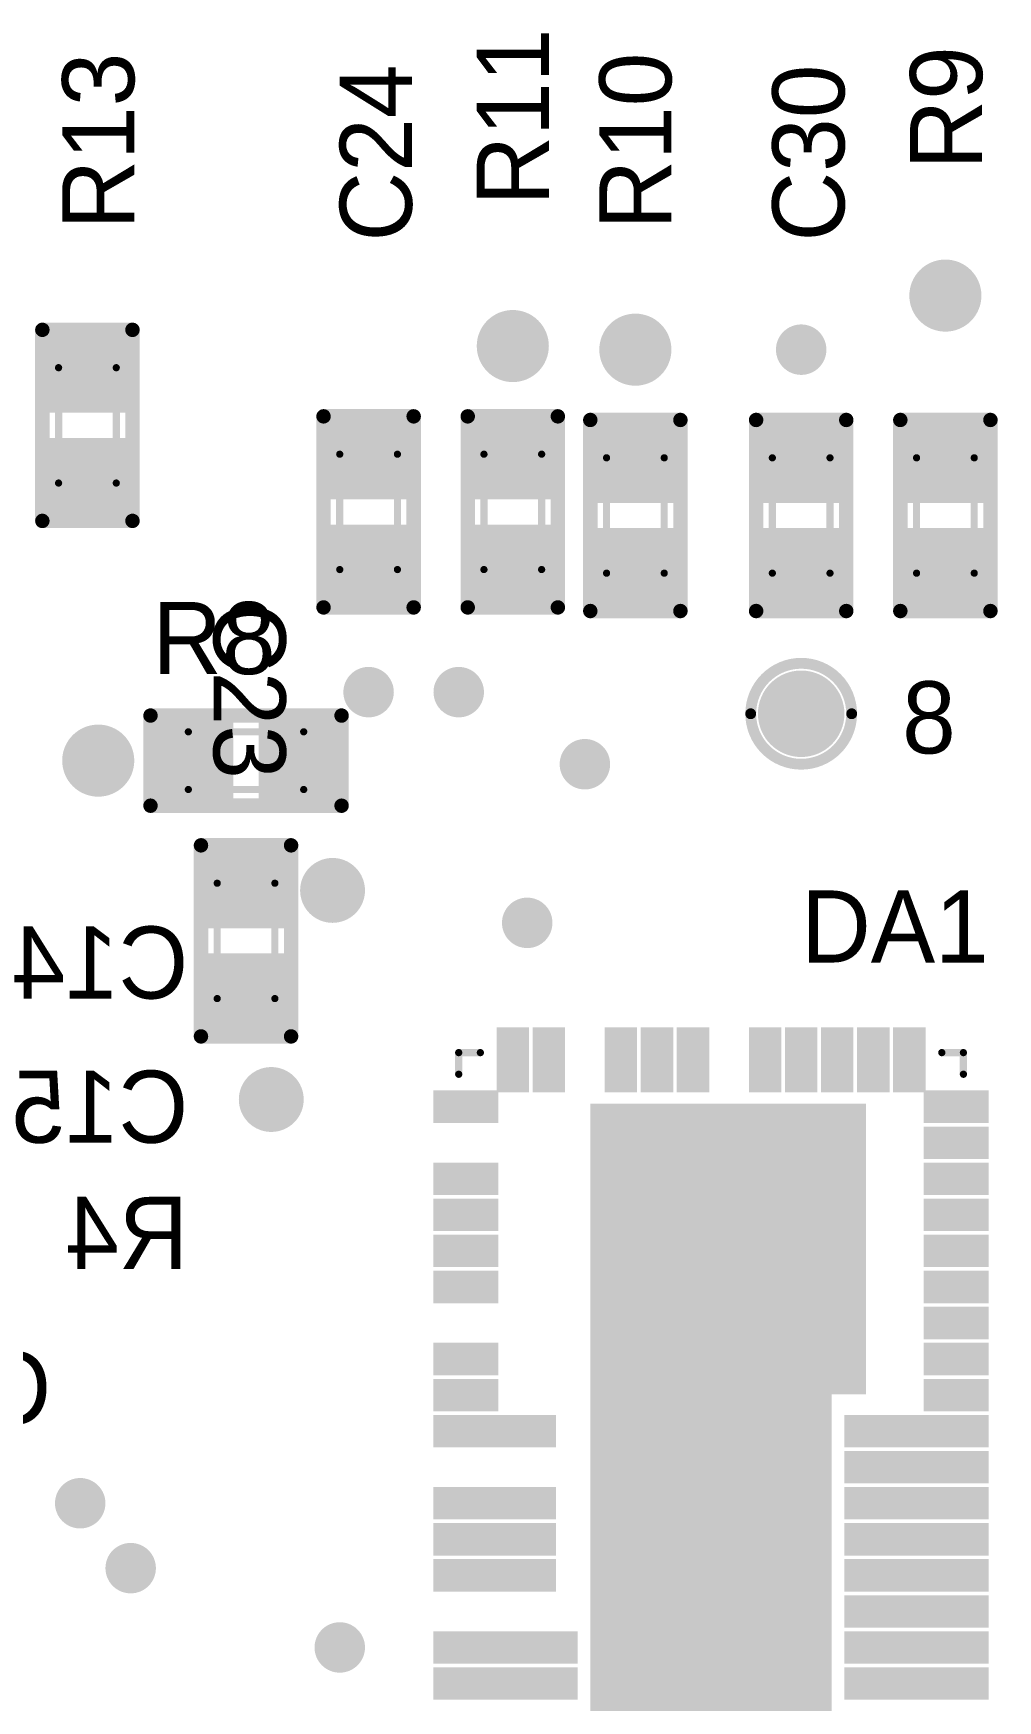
# Model space of a CAD drawing. Header units: millimetres. Extents: x 401 to 511, y 209 to 411.
# Drawn here: x 427.7 to 441.08, y 302.21 to 325.34 of the extents above; entities that cross this region are included whole.
import ezdxf

# ---------------------------------------------------------------- set-up
doc = ezdxf.new("R2010")
doc.units = ezdxf.units.MM
for name, color, linetype in [('BottomOverlay', 54, 'Continuous'), ('BottomSolder', 6, 'Continuous'), ('Mechanical1', 6, 'Continuous'), ('MultiLayer', 9, 'Continuous'), ('TopOverlay', 2, 'Continuous'), ('TopSolder', 216, 'Continuous')]:
    doc.layers.add(name, color=color, linetype=linetype)

msp = doc.modelspace()

# ---------------------------------------------------------------- linework, layer by layer
at = {"layer": 'BottomSolder'}
for points, const_width in [([(440.1, 321.698, 1), (440.6, 321.698, 1)], 0.5), ([(434.1, 320.998, 1), (434.6, 320.998, 1)], 0.5), ([(435.8, 320.948, 1), (436.3, 320.948, 1)], 0.5), ([(438.175, 320.948, 1), (438.525, 320.948, 1)], 0.35), ([(432.175, 316.198, 1), (432.525, 316.198, 1)], 0.35), ([(433.425, 316.198, 1), (433.775, 316.198, 1)], 0.35), ([(428.35, 315.248, 1), (428.85, 315.248, 1)], 0.5), ([(435.175, 315.198, 1), (435.525, 315.198, 1)], 0.35), ([(431.625, 313.448, 1), (432.075, 313.448, 1)], 0.45), ([(434.375, 312.998, 1), (434.725, 312.998, 1)], 0.35), ([(430.775, 310.548, 1), (431.225, 310.548, 1)], 0.45), ([(435.925, 309.748, 1), (436.275, 309.748, 1)], 0.35), ([(436.925, 309.748, 1), (437.275, 309.748, 1)], 0.35), ([(437.925, 309.748, 1), (438.275, 309.748, 1)], 0.35), ([(435.925, 308.748, 1), (436.275, 308.748, 1)], 0.35), ([(436.925, 308.748, 1), (437.275, 308.748, 1)], 0.35), ([(437.925, 308.748, 1), (438.275, 308.748, 1)], 0.35), ([(435.925, 307.748, 1), (436.275, 307.748, 1)], 0.35), ([(436.925, 307.748, 1), (437.275, 307.748, 1)], 0.35), ([(437.925, 307.748, 1), (438.275, 307.748, 1)], 0.35), ([(435.925, 306.748, 1), (436.275, 306.748, 1)], 0.35), ([(436.925, 306.748, 1), (437.275, 306.748, 1)], 0.35), ([(437.925, 306.748, 1), (438.275, 306.748, 1)], 0.35), ([(435.925, 305.748, 1), (436.275, 305.748, 1)], 0.35), ([(436.925, 305.748, 1), (437.275, 305.748, 1)], 0.35), ([(437.925, 305.748, 1), (438.275, 305.748, 1)], 0.35), ([(428.175, 304.948, 1), (428.525, 304.948, 1)], 0.35), ([(435.925, 304.748, 1), (436.275, 304.748, 1)], 0.35), ([(436.925, 304.748, 1), (437.275, 304.748, 1)], 0.35), ([(437.925, 304.748, 1), (438.275, 304.748, 1)], 0.35), ([(428.875, 304.048, 1), (429.225, 304.048, 1)], 0.35), ([(435.925, 303.748, 1), (436.275, 303.748, 1)], 0.35), ([(436.925, 303.748, 1), (437.275, 303.748, 1)], 0.35), ([(437.925, 303.748, 1), (438.275, 303.748, 1)], 0.35), ([(431.775, 302.948, 1), (432.125, 302.948, 1)], 0.35), ([(435.925, 302.748, 1), (436.275, 302.748, 1)], 0.35), ([(436.925, 302.748, 1), (437.275, 302.748, 1)], 0.35), ([(437.925, 302.748, 1), (438.275, 302.748, 1)], 0.35)]:
    msp.add_lwpolyline(points, format="xyb", close=True, dxfattribs=dict(at, const_width=const_width))
at = {"layer": 'Mechanical1', "const_width": 0.1}
for points in [[(428.05, 320.698), (428.85, 320.698)], [(428.05, 319.098), (428.05, 320.698)], [(428.85, 319.098), (428.85, 320.698)], [(431.95, 317.898), (431.95, 319.498)], [(431.95, 319.498), (432.75, 319.498)], [(432.75, 317.898), (432.75, 319.498)], [(433.95, 319.498), (434.75, 319.498)], [(433.95, 317.898), (433.95, 319.498)], [(434.75, 317.898), (434.75, 319.498)], [(435.65, 319.448), (436.45, 319.448)], [(435.65, 317.848), (435.65, 319.448)], [(436.45, 317.848), (436.45, 319.448)], [(437.95, 317.848), (437.95, 319.448)], [(437.95, 319.448), (438.75, 319.448)], [(438.75, 317.848), (438.75, 319.448)], [(439.95, 319.448), (440.75, 319.448)], [(439.95, 317.848), (439.95, 319.448)], [(440.75, 317.848), (440.75, 319.448)], [(428.05, 319.098), (428.85, 319.098)], [(431.95, 317.898), (432.75, 317.898)], [(433.95, 317.898), (434.75, 317.898)], [(435.65, 317.848), (436.45, 317.848)], [(437.95, 317.848), (438.75, 317.848)], [(439.95, 317.848), (440.75, 317.848)], [(429.85, 314.847), (429.85, 315.648)], [(429.85, 315.648), (431.45, 315.648)], [(431.45, 314.847), (431.45, 315.648)], [(429.85, 314.847), (431.45, 314.847)], [(430.25, 311.948), (430.25, 313.548)], [(430.25, 313.548), (431.05, 313.548)], [(431.05, 311.948), (431.05, 313.548)], [(430.25, 311.948), (431.05, 311.948)]]:
    msp.add_lwpolyline(points, dxfattribs=at)
at = {"layer": 'Mechanical1', "const_width": 0.05}
for points in [[(428.025, 320.698, 1), (428.075, 320.698, 1)], [(428.025, 320.698, 1), (428.075, 320.698, 1)], [(428.825, 320.698, 1), (428.875, 320.698, 1)], [(428.825, 320.698, 1), (428.875, 320.698, 1)], [(431.925, 319.498, 1), (431.975, 319.498, 1)], [(431.925, 319.498, 1), (431.975, 319.498, 1)], [(432.725, 319.498, 1), (432.775, 319.498, 1)], [(432.725, 319.498, 1), (432.775, 319.498, 1)], [(433.925, 319.498, 1), (433.975, 319.498, 1)], [(433.925, 319.498, 1), (433.975, 319.498, 1)], [(434.725, 319.498, 1), (434.775, 319.498, 1)], [(434.725, 319.498, 1), (434.775, 319.498, 1)], [(435.625, 319.448, 1), (435.675, 319.448, 1)], [(435.625, 319.448, 1), (435.675, 319.448, 1)], [(436.425, 319.448, 1), (436.475, 319.448, 1)], [(436.425, 319.448, 1), (436.475, 319.448, 1)], [(437.925, 319.448, 1), (437.975, 319.448, 1)], [(437.925, 319.448, 1), (437.975, 319.448, 1)], [(438.725, 319.448, 1), (438.775, 319.448, 1)], [(438.725, 319.448, 1), (438.775, 319.448, 1)], [(439.925, 319.448, 1), (439.975, 319.448, 1)], [(439.925, 319.448, 1), (439.975, 319.448, 1)], [(440.725, 319.448, 1), (440.775, 319.448, 1)], [(440.725, 319.448, 1), (440.775, 319.448, 1)], [(428.025, 319.098, 1), (428.075, 319.098, 1)], [(428.025, 319.098, 1), (428.075, 319.098, 1)], [(428.825, 319.098, 1), (428.875, 319.098, 1)], [(428.825, 319.098, 1), (428.875, 319.098, 1)], [(431.925, 317.898, 1), (431.975, 317.898, 1)], [(431.925, 317.898, 1), (431.975, 317.898, 1)], [(432.725, 317.898, 1), (432.775, 317.898, 1)], [(432.725, 317.898, 1), (432.775, 317.898, 1)], [(433.925, 317.898, 1), (433.975, 317.898, 1)], [(433.925, 317.898, 1), (433.975, 317.898, 1)], [(434.725, 317.898, 1), (434.775, 317.898, 1)], [(434.725, 317.898, 1), (434.775, 317.898, 1)], [(435.625, 317.848, 1), (435.675, 317.848, 1)], [(435.625, 317.848, 1), (435.675, 317.848, 1)], [(436.425, 317.848, 1), (436.475, 317.848, 1)], [(436.425, 317.848, 1), (436.475, 317.848, 1)], [(437.925, 317.848, 1), (437.975, 317.848, 1)], [(437.925, 317.848, 1), (437.975, 317.848, 1)], [(438.725, 317.848, 1), (438.775, 317.848, 1)], [(438.725, 317.848, 1), (438.775, 317.848, 1)], [(439.925, 317.848, 1), (439.975, 317.848, 1)], [(439.925, 317.848, 1), (439.975, 317.848, 1)], [(440.725, 317.848, 1), (440.775, 317.848, 1)], [(440.725, 317.848, 1), (440.775, 317.848, 1)], [(429.825, 315.648, 1), (429.875, 315.648, 1)], [(429.825, 315.648, 1), (429.875, 315.648, 1)], [(431.425, 315.648, 1), (431.475, 315.648, 1)], [(431.425, 315.648, 1), (431.475, 315.648, 1)], [(429.825, 314.847, 1), (429.875, 314.847, 1)], [(429.825, 314.847, 1), (429.875, 314.847, 1)], [(431.425, 314.847, 1), (431.475, 314.847, 1)], [(431.425, 314.847, 1), (431.475, 314.847, 1)], [(430.225, 313.548, 1), (430.275, 313.548, 1)], [(430.225, 313.548, 1), (430.275, 313.548, 1)], [(431.025, 313.548, 1), (431.075, 313.548, 1)], [(431.025, 313.548, 1), (431.075, 313.548, 1)], [(430.225, 311.948, 1), (430.275, 311.948, 1)], [(430.225, 311.948, 1), (430.275, 311.948, 1)], [(431.025, 311.948, 1), (431.075, 311.948, 1)], [(431.025, 311.948, 1), (431.075, 311.948, 1)]]:
    msp.add_lwpolyline(points, format="xyb", close=True, dxfattribs=at)
at = {"layer": 'MultiLayer'}
for points, const_width in [([(440.1, 321.698, 1), (440.6, 321.698, 1)], 0.5), ([(434.1, 320.998, 1), (434.6, 320.998, 1)], 0.5), ([(435.8, 320.948, 1), (436.3, 320.948, 1)], 0.5), ([(438.175, 320.948, 1), (438.525, 320.948, 1)], 0.35), ([(432.175, 316.198, 1), (432.525, 316.198, 1)], 0.35), ([(433.425, 316.198, 1), (433.775, 316.198, 1)], 0.35), ([(428.35, 315.248, 1), (428.85, 315.248, 1)], 0.5), ([(435.175, 315.198, 1), (435.525, 315.198, 1)], 0.35), ([(431.675, 313.448, 1), (432.025, 313.448, 1)], 0.35), ([(434.375, 312.998, 1), (434.725, 312.998, 1)], 0.35), ([(430.825, 310.548, 1), (431.175, 310.548, 1)], 0.35), ([(435.925, 309.748, 1), (436.275, 309.748, 1)], 0.35), ([(436.925, 309.748, 1), (437.275, 309.748, 1)], 0.35), ([(437.925, 309.748, 1), (438.275, 309.748, 1)], 0.35), ([(435.925, 308.748, 1), (436.275, 308.748, 1)], 0.35), ([(436.925, 308.748, 1), (437.275, 308.748, 1)], 0.35), ([(437.925, 308.748, 1), (438.275, 308.748, 1)], 0.35), ([(435.925, 307.748, 1), (436.275, 307.748, 1)], 0.35), ([(436.925, 307.748, 1), (437.275, 307.748, 1)], 0.35), ([(437.925, 307.748, 1), (438.275, 307.748, 1)], 0.35), ([(435.925, 306.748, 1), (436.275, 306.748, 1)], 0.35), ([(436.925, 306.748, 1), (437.275, 306.748, 1)], 0.35), ([(437.925, 306.748, 1), (438.275, 306.748, 1)], 0.35), ([(435.925, 305.748, 1), (436.275, 305.748, 1)], 0.35), ([(436.925, 305.748, 1), (437.275, 305.748, 1)], 0.35), ([(437.925, 305.748, 1), (438.275, 305.748, 1)], 0.35), ([(428.175, 304.948, 1), (428.525, 304.948, 1)], 0.35), ([(435.925, 304.748, 1), (436.275, 304.748, 1)], 0.35), ([(436.925, 304.748, 1), (437.275, 304.748, 1)], 0.35), ([(437.925, 304.748, 1), (438.275, 304.748, 1)], 0.35), ([(428.875, 304.048, 1), (429.225, 304.048, 1)], 0.35), ([(435.925, 303.748, 1), (436.275, 303.748, 1)], 0.35), ([(436.925, 303.748, 1), (437.275, 303.748, 1)], 0.35), ([(437.925, 303.748, 1), (438.275, 303.748, 1)], 0.35), ([(431.775, 302.948, 1), (432.125, 302.948, 1)], 0.35), ([(435.925, 302.748, 1), (436.275, 302.748, 1)], 0.35), ([(436.925, 302.748, 1), (437.275, 302.748, 1)], 0.35), ([(437.925, 302.748, 1), (438.275, 302.748, 1)], 0.35)]:
    msp.add_lwpolyline(points, format="xyb", close=True, dxfattribs=dict(at, const_width=const_width))
at = {"layer": 'TopOverlay'}
for points, const_width in [([(427.825, 321.223), (429.075, 321.223)], 0.2), ([(427.825, 318.573), (427.825, 321.223)], 0.2), ([(429.075, 318.573), (429.075, 321.223)], 0.2), ([(431.725, 317.373), (431.725, 320.023)], 0.2), ([(431.725, 320.023), (432.975, 320.023)], 0.2), ([(432.975, 317.373), (432.975, 320.023)], 0.2), ([(433.725, 320.023), (434.975, 320.023)], 0.2), ([(433.725, 317.373), (433.725, 320.023)], 0.2), ([(434.975, 317.373), (434.975, 320.023)], 0.2), ([(435.425, 319.973), (436.675, 319.973)], 0.2), ([(435.425, 317.323), (435.425, 319.973)], 0.2), ([(436.675, 317.323), (436.675, 319.973)], 0.2), ([(437.725, 317.323), (437.725, 319.973)], 0.2), ([(437.725, 319.973), (438.975, 319.973)], 0.2), ([(438.975, 317.323), (438.975, 319.973)], 0.2), ([(439.725, 319.973), (440.975, 319.973)], 0.2), ([(439.725, 317.323), (439.725, 319.973)], 0.2), ([(440.975, 317.323), (440.975, 319.973)], 0.2), ([(427.825, 318.573), (429.075, 318.573)], 0.2), ([(431.725, 317.373), (432.975, 317.373)], 0.2), ([(433.725, 317.373), (434.975, 317.373)], 0.2), ([(435.425, 317.323), (436.675, 317.323)], 0.2), ([(437.725, 317.323), (438.975, 317.323)], 0.2), ([(439.725, 317.323), (440.975, 317.323)], 0.2), ([(429.325, 314.623), (429.325, 315.873)], 0.2), ([(429.325, 315.873), (431.975, 315.873)], 0.2), ([(431.975, 314.623), (431.975, 315.873)], 0.2), ([(429.325, 314.623), (431.975, 314.623)], 0.2), ([(430.025, 311.423), (430.025, 314.073)], 0.2), ([(430.025, 314.073), (431.275, 314.073)], 0.2), ([(431.275, 311.423), (431.275, 314.073)], 0.2), ([(430.025, 311.423), (431.275, 311.423)], 0.2), ([(433.6, 311.198), (433.9, 311.198)], 0.1), ([(433.6, 310.898), (433.6, 311.198)], 0.1), ([(440.3, 311.198), (440.6, 311.198)], 0.1), ([(440.6, 310.898), (440.6, 311.198)], 0.1)]:
    msp.add_lwpolyline(points, dxfattribs=dict(at, const_width=const_width))
for points, const_width in [([(427.775, 321.223, 1), (427.875, 321.223, 1)], 0.1), ([(427.775, 321.223, 1), (427.875, 321.223, 1)], 0.1), ([(429.025, 321.223, 1), (429.125, 321.223, 1)], 0.1), ([(429.025, 321.223, 1), (429.125, 321.223, 1)], 0.1), ([(431.675, 320.023, 1), (431.775, 320.023, 1)], 0.1), ([(431.675, 320.023, 1), (431.775, 320.023, 1)], 0.1), ([(432.925, 320.023, 1), (433.025, 320.023, 1)], 0.1), ([(432.925, 320.023, 1), (433.025, 320.023, 1)], 0.1), ([(433.675, 320.023, 1), (433.775, 320.023, 1)], 0.1), ([(433.675, 320.023, 1), (433.775, 320.023, 1)], 0.1), ([(434.925, 320.023, 1), (435.025, 320.023, 1)], 0.1), ([(434.925, 320.023, 1), (435.025, 320.023, 1)], 0.1), ([(435.375, 319.973, 1), (435.475, 319.973, 1)], 0.1), ([(435.375, 319.973, 1), (435.475, 319.973, 1)], 0.1), ([(436.625, 319.973, 1), (436.725, 319.973, 1)], 0.1), ([(436.625, 319.973, 1), (436.725, 319.973, 1)], 0.1), ([(437.675, 319.973, 1), (437.775, 319.973, 1)], 0.1), ([(437.675, 319.973, 1), (437.775, 319.973, 1)], 0.1), ([(438.925, 319.973, 1), (439.025, 319.973, 1)], 0.1), ([(438.925, 319.973, 1), (439.025, 319.973, 1)], 0.1), ([(439.675, 319.973, 1), (439.775, 319.973, 1)], 0.1), ([(439.675, 319.973, 1), (439.775, 319.973, 1)], 0.1), ([(440.925, 319.973, 1), (441.025, 319.973, 1)], 0.1), ([(440.925, 319.973, 1), (441.025, 319.973, 1)], 0.1), ([(427.775, 318.573, 1), (427.875, 318.573, 1)], 0.1), ([(427.775, 318.573, 1), (427.875, 318.573, 1)], 0.1), ([(429.025, 318.573, 1), (429.125, 318.573, 1)], 0.1), ([(429.025, 318.573, 1), (429.125, 318.573, 1)], 0.1), ([(431.675, 317.373, 1), (431.775, 317.373, 1)], 0.1), ([(431.675, 317.373, 1), (431.775, 317.373, 1)], 0.1), ([(432.925, 317.373, 1), (433.025, 317.373, 1)], 0.1), ([(432.925, 317.373, 1), (433.025, 317.373, 1)], 0.1), ([(433.675, 317.373, 1), (433.775, 317.373, 1)], 0.1), ([(433.675, 317.373, 1), (433.775, 317.373, 1)], 0.1), ([(434.925, 317.373, 1), (435.025, 317.373, 1)], 0.1), ([(434.925, 317.373, 1), (435.025, 317.373, 1)], 0.1), ([(435.375, 317.323, 1), (435.475, 317.323, 1)], 0.1), ([(435.375, 317.323, 1), (435.475, 317.323, 1)], 0.1), ([(436.625, 317.323, 1), (436.725, 317.323, 1)], 0.1), ([(436.625, 317.323, 1), (436.725, 317.323, 1)], 0.1), ([(437.675, 317.323, 1), (437.775, 317.323, 1)], 0.1), ([(437.675, 317.323, 1), (437.775, 317.323, 1)], 0.1), ([(438.925, 317.323, 1), (439.025, 317.323, 1)], 0.1), ([(438.925, 317.323, 1), (439.025, 317.323, 1)], 0.1), ([(439.675, 317.323, 1), (439.775, 317.323, 1)], 0.1), ([(439.675, 317.323, 1), (439.775, 317.323, 1)], 0.1), ([(440.925, 317.323, 1), (441.025, 317.323, 1)], 0.1), ([(440.925, 317.323, 1), (441.025, 317.323, 1)], 0.1), ([(439.05, 315.898, 1), (437.65, 315.898, 1)], 0.15), ([(429.275, 315.873, 1), (429.375, 315.873, 1)], 0.1), ([(429.275, 315.873, 1), (429.375, 315.873, 1)], 0.1), ([(431.925, 315.873, 1), (432.025, 315.873, 1)], 0.1), ([(431.925, 315.873, 1), (432.025, 315.873, 1)], 0.1), ([(437.612, 315.898, 1), (437.687, 315.898, 1)], 0.075), ([(439.013, 315.898, 1), (439.088, 315.898, 1)], 0.075), ([(429.275, 314.623, 1), (429.375, 314.623, 1)], 0.1), ([(429.275, 314.623, 1), (429.375, 314.623, 1)], 0.1), ([(431.925, 314.623, 1), (432.025, 314.623, 1)], 0.1), ([(431.925, 314.623, 1), (432.025, 314.623, 1)], 0.1), ([(429.975, 314.073, 1), (430.075, 314.073, 1)], 0.1), ([(429.975, 314.073, 1), (430.075, 314.073, 1)], 0.1), ([(431.225, 314.073, 1), (431.325, 314.073, 1)], 0.1), ([(431.225, 314.073, 1), (431.325, 314.073, 1)], 0.1), ([(429.975, 311.423, 1), (430.075, 311.423, 1)], 0.1), ([(429.975, 311.423, 1), (430.075, 311.423, 1)], 0.1), ([(431.225, 311.423, 1), (431.325, 311.423, 1)], 0.1), ([(431.225, 311.423, 1), (431.325, 311.423, 1)], 0.1), ([(433.575, 311.198, 1), (433.625, 311.198, 1)], 0.05), ([(433.575, 311.198, 1), (433.625, 311.198, 1)], 0.05), ([(433.875, 311.198, 1), (433.925, 311.198, 1)], 0.05), ([(440.275, 311.198, 1), (440.325, 311.198, 1)], 0.05), ([(440.575, 311.198, 1), (440.625, 311.198, 1)], 0.05), ([(440.575, 311.198, 1), (440.625, 311.198, 1)], 0.05), ([(433.575, 310.898, 1), (433.625, 310.898, 1)], 0.05), ([(440.575, 310.898, 1), (440.625, 310.898, 1)], 0.05)]:
    msp.add_lwpolyline(points, format="xyb", close=True, dxfattribs=dict(at, const_width=const_width))
at = {"layer": 'TopSolder'}
for points, const_width in [([(440.1, 321.698, 1), (440.6, 321.698, 1)], 0.5), ([(434.1, 320.998, 1), (434.6, 320.998, 1)], 0.5), ([(435.8, 320.948, 1), (436.3, 320.948, 1)], 0.5), ([(438.175, 320.948, 1), (438.525, 320.948, 1)], 0.35), ([(432.175, 316.198, 1), (432.525, 316.198, 1)], 0.35), ([(433.425, 316.198, 1), (433.775, 316.198, 1)], 0.35), ([(438.05, 315.898, 1), (438.65, 315.898, 1)], 0.6), ([(428.35, 315.248, 1), (428.85, 315.248, 1)], 0.5), ([(435.175, 315.198, 1), (435.525, 315.198, 1)], 0.35), ([(431.625, 313.448, 1), (432.075, 313.448, 1)], 0.45), ([(434.375, 312.998, 1), (434.725, 312.998, 1)], 0.35), ([(430.775, 310.548, 1), (431.225, 310.548, 1)], 0.45), ([(435.925, 309.748, 1), (436.275, 309.748, 1)], 0.35), ([(436.925, 309.748, 1), (437.275, 309.748, 1)], 0.35), ([(437.925, 309.748, 1), (438.275, 309.748, 1)], 0.35), ([(435.925, 308.748, 1), (436.275, 308.748, 1)], 0.35), ([(436.925, 308.748, 1), (437.275, 308.748, 1)], 0.35), ([(437.925, 308.748, 1), (438.275, 308.748, 1)], 0.35), ([(435.925, 307.748, 1), (436.275, 307.748, 1)], 0.35), ([(436.925, 307.748, 1), (437.275, 307.748, 1)], 0.35), ([(437.925, 307.748, 1), (438.275, 307.748, 1)], 0.35), ([(435.925, 306.748, 1), (436.275, 306.748, 1)], 0.35), ([(436.925, 306.748, 1), (437.275, 306.748, 1)], 0.35), ([(437.925, 306.748, 1), (438.275, 306.748, 1)], 0.35), ([(435.925, 305.748, 1), (436.275, 305.748, 1)], 0.35), ([(436.925, 305.748, 1), (437.275, 305.748, 1)], 0.35), ([(437.925, 305.748, 1), (438.275, 305.748, 1)], 0.35), ([(428.175, 304.948, 1), (428.525, 304.948, 1)], 0.35), ([(435.925, 304.748, 1), (436.275, 304.748, 1)], 0.35), ([(436.925, 304.748, 1), (437.275, 304.748, 1)], 0.35), ([(437.925, 304.748, 1), (438.275, 304.748, 1)], 0.35), ([(428.875, 304.048, 1), (429.225, 304.048, 1)], 0.35), ([(435.925, 303.748, 1), (436.275, 303.748, 1)], 0.35), ([(436.925, 303.748, 1), (437.275, 303.748, 1)], 0.35), ([(437.925, 303.748, 1), (438.275, 303.748, 1)], 0.35), ([(431.775, 302.948, 1), (432.125, 302.948, 1)], 0.35), ([(435.925, 302.748, 1), (436.275, 302.748, 1)], 0.35), ([(436.925, 302.748, 1), (437.275, 302.748, 1)], 0.35), ([(437.925, 302.748, 1), (438.275, 302.748, 1)], 0.35)]:
    msp.add_lwpolyline(points, format="xyb", close=True, dxfattribs=dict(at, const_width=const_width))
for points in [[(427.925, 320.073), (428.975, 320.073), (427.925, 321.123), (428.975, 321.123)], [(431.825, 318.873), (432.875, 318.873), (431.825, 319.923), (432.875, 319.923)], [(434.875, 319.923), (433.825, 319.923), (434.875, 318.873), (433.825, 318.873)], [(436.575, 319.873), (435.525, 319.873), (436.575, 318.823), (435.525, 318.823)], [(438.875, 319.873), (437.825, 319.873), (438.875, 318.823), (437.825, 318.823)], [(440.875, 319.873), (439.825, 319.873), (440.875, 318.823), (439.825, 318.823)], [(427.925, 318.673), (428.975, 318.673), (427.925, 319.723), (428.975, 319.723)], [(431.825, 317.473), (432.875, 317.473), (431.825, 318.523), (432.875, 318.523)], [(434.875, 318.523), (433.825, 318.523), (434.875, 317.473), (433.825, 317.473)], [(436.575, 318.473), (435.525, 318.473), (436.575, 317.423), (435.525, 317.423)], [(438.875, 318.473), (437.825, 318.473), (438.875, 317.423), (437.825, 317.423)], [(440.875, 318.473), (439.825, 318.473), (440.875, 317.423), (439.825, 317.423)], [(429.425, 315.773), (429.425, 314.723), (430.475, 315.773), (430.475, 314.723)], [(430.825, 315.773), (430.825, 314.723), (431.875, 315.773), (431.875, 314.723)], [(430.125, 312.923), (431.175, 312.923), (430.125, 313.973), (431.175, 313.973)], [(430.125, 311.523), (431.175, 311.523), (430.125, 312.573), (431.175, 312.573)], [(434.575, 310.648), (434.575, 311.548), (434.125, 310.648), (434.125, 311.548)], [(435.075, 310.648), (435.075, 311.548), (434.625, 310.648), (434.625, 311.548)], [(436.075, 310.648), (436.075, 311.548), (435.625, 310.648), (435.625, 311.548)], [(436.575, 310.648), (436.575, 311.548), (436.125, 310.648), (436.125, 311.548)], [(437.075, 310.648), (437.075, 311.548), (436.625, 310.648), (436.625, 311.548)], [(438.075, 310.648), (438.075, 311.548), (437.625, 310.648), (437.625, 311.548)], [(438.575, 310.648), (438.575, 311.548), (438.125, 310.648), (438.125, 311.548)], [(439.075, 310.648), (439.075, 311.548), (438.625, 310.648), (438.625, 311.548)], [(439.575, 310.648), (439.575, 311.548), (439.125, 310.648), (439.125, 311.548)], [(440.075, 310.648), (440.075, 311.548), (439.625, 310.648), (439.625, 311.548)], [(434.15, 310.673), (433.25, 310.673), (434.15, 310.223), (433.25, 310.223)], [(440.95, 310.673), (440.05, 310.673), (440.95, 310.223), (440.05, 310.223)], [(438.775, 300.908), (438.775, 310.488), (435.425, 300.908), (435.425, 310.488)], [(439.25, 306.458), (439.25, 310.488), (438.55, 306.458), (438.55, 310.488)], [(440.95, 310.173), (440.05, 310.173), (440.95, 309.723), (440.05, 309.723)], [(434.15, 309.673), (433.25, 309.673), (434.15, 309.223), (433.25, 309.223)], [(440.95, 309.673), (440.05, 309.673), (440.95, 309.223), (440.05, 309.223)], [(434.15, 309.173), (433.25, 309.173), (434.15, 308.723), (433.25, 308.723)], [(440.95, 309.173), (440.05, 309.173), (440.95, 308.723), (440.05, 308.723)], [(434.15, 308.673), (433.25, 308.673), (434.15, 308.223), (433.25, 308.223)], [(440.95, 308.673), (440.05, 308.673), (440.95, 308.223), (440.05, 308.223)], [(434.15, 308.173), (433.25, 308.173), (434.15, 307.723), (433.25, 307.723)], [(440.95, 308.173), (440.05, 308.173), (440.95, 307.723), (440.05, 307.723)], [(440.95, 307.673), (440.05, 307.673), (440.95, 307.223), (440.05, 307.223)], [(434.15, 307.173), (433.25, 307.173), (434.15, 306.723), (433.25, 306.723)], [(440.95, 307.173), (440.05, 307.173), (440.95, 306.723), (440.05, 306.723)], [(434.15, 306.673), (433.25, 306.673), (434.15, 306.223), (433.25, 306.223)], [(440.95, 306.673), (440.05, 306.673), (440.95, 306.223), (440.05, 306.223)], [(434.95, 306.173), (433.25, 306.173), (434.95, 305.723), (433.25, 305.723)], [(440.95, 306.173), (438.95, 306.173), (440.95, 305.723), (438.95, 305.723)], [(440.95, 305.673), (438.95, 305.673), (440.95, 305.223), (438.95, 305.223)], [(434.95, 305.173), (433.25, 305.173), (434.95, 304.723), (433.25, 304.723)], [(440.95, 305.173), (438.95, 305.173), (440.95, 304.723), (438.95, 304.723)], [(434.95, 304.673), (433.25, 304.673), (434.95, 304.223), (433.25, 304.223)], [(440.95, 304.673), (438.95, 304.673), (440.95, 304.223), (438.95, 304.223)], [(434.95, 304.173), (433.25, 304.173), (434.95, 303.723), (433.25, 303.723)], [(440.95, 304.173), (438.95, 304.173), (440.95, 303.723), (438.95, 303.723)], [(440.95, 303.673), (438.95, 303.673), (440.95, 303.223), (438.95, 303.223)], [(435.25, 303.173), (433.25, 303.173), (435.25, 302.723), (433.25, 302.723)], [(440.95, 303.173), (438.95, 303.173), (440.95, 302.723), (438.95, 302.723)], [(435.25, 302.673), (433.25, 302.673), (435.25, 302.223), (433.25, 302.223)], [(440.95, 302.673), (438.95, 302.673), (440.95, 302.223), (438.95, 302.223)]]:
    msp.add_solid(points, dxfattribs=at)

# ---------------------------------------------------------------- texts
at = {"layer": 'BottomOverlay', "text_generation_flag": 2}
for s, p in [('C14', (429.85, 311.948)), ('C15', (429.85, 309.948)), ('R4', (429.85, 308.198)), ('C16', (427.95, 306.048))]:
    msp.add_text(s, height=1, dxfattribs=at).set_placement(p)
at = {"layer": 'TopOverlay'}
for s, rotation, p in [('R11', 90, (434.85, 322.947)), ('R13', 90, (429.1, 322.614)), ('R10', 90, (436.55, 322.614)), ('R9', 90, (440.86, 323.447)), ('C24', 90, (432.95, 322.448)), ('C30', 90, (438.95, 322.448)), ('C23', 270, (430.2, 317.448))]:
    msp.add_text(s, height=1, rotation=rotation, dxfattribs=at).set_placement(p)
for s, p in [('R8', (429.35, 316.448)), ('8', (439.75, 315.348)), ('DA1', (438.35, 312.448))]:
    msp.add_text(s, height=1, dxfattribs=at).set_placement(p)

doc.saveas('drawing.dxf')
